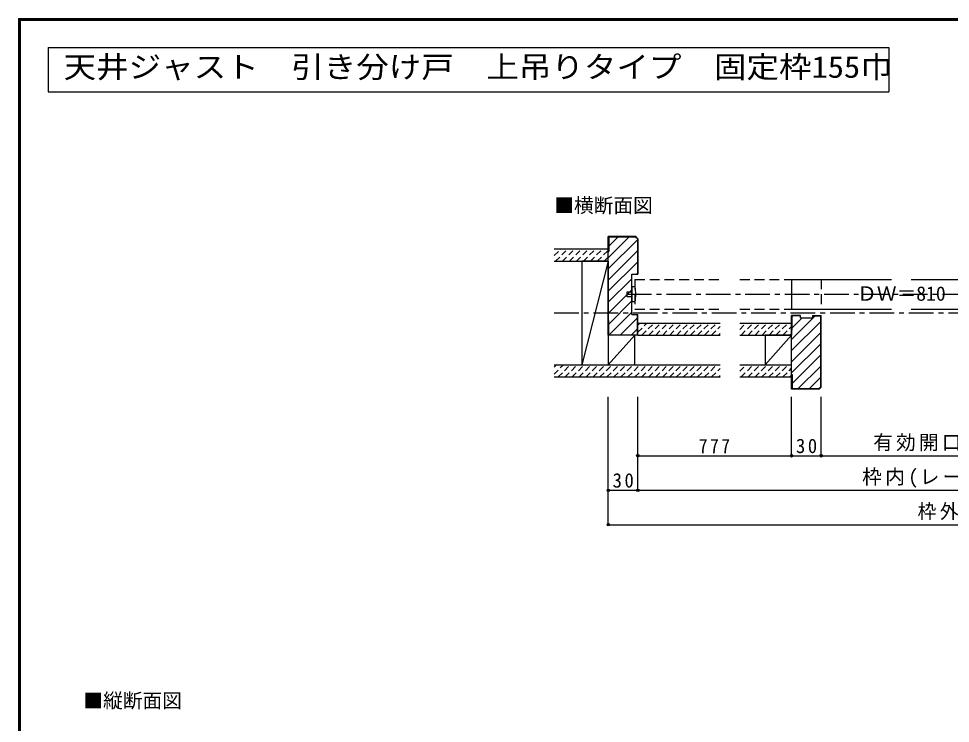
# Model space of a CAD drawing. Units: millimetres at full size, sheet at 1:5. Extents: x -973 to 977, y -718 to 696.
# Drawn here: x -973 to -28, y -20 to 696 of the extents above; entities that cross this region are included whole.
import ezdxf
from ezdxf.enums import TextEntityAlignment as Align

# ---------------------------------------------------------------- set-up
doc = ezdxf.new("R2010")
doc.units = ezdxf.units.MM
doc.header["$LTSCALE"] = 5
doc.header["$PDMODE"] = 32
doc.header["$PDSIZE"] = 2.5
for name, pattern in [('CHAIN1', [8, 5, -1, 1, -1]), ('DASHED1', [1.8, 1.2, -0.6]), ('DASHED2', [3, 2, -1])]:
    doc.linetypes.add(name, pattern=pattern)
for name, color, linetype in [('0-1_通り芯', 4, 'CHAIN1'), ('0-2_柱', 7, 'Continuous'), ('0-3_仕上げ', 2, 'Continuous'), ('0-4_枠', 3, 'Continuous'), ('0-6_扉', 2, 'Continuous'), ('0-7_金物', 7, 'Continuous'), ('0-A_文字', 3, 'Continuous'), ('0-B_寸法', 7, 'Continuous'), ('0-C_ハッチ', 4, 'DASHED1'), ('F-1_枠', 6, 'Continuous')]:
    doc.layers.add(name, color=color, linetype=linetype)
doc.styles.add('ＭＳ ゴシック', font='')
doc.styles.get('ＭＳ ゴシック').set_extended_font_data('MS Gothic')

msp = doc.modelspace()

# ---------------------------------------------------------------- linework, layer by layer
at = {"layer": '0-1_通り芯'}
msp.add_line((-430.043, 396.994), (430.057, 396.994), dxfattribs=at)
at = {"layer": '0-2_柱'}
for p, q in [((-375.057, 449.494), (-375.057, 344.494)), ((-375.057, 344.494), (-348.057, 374.494)), ((-348.057, 374.494), (-375.057, 374.494)), ((-348.057, 344.494), (-348.057, 374.494)), ((-216.028, 344.494), (-189.028, 374.494)), ((-375.057, 344.494), (-348.057, 344.494))]:
    msp.add_line(p, q, dxfattribs=at)
for points in [[(-375.057, 449.494), (-402.057, 344.494), (-375.057, 344.494)], [(-375.057, 449.494), (-402.057, 449.494), (-402.057, 344.494)]]:
    msp.add_lwpolyline(points, dxfattribs=at)
msp.add_lwpolyline([(-216.028, 344.494), (-189.028, 344.494), (-189.028, 374.494), (-216.028, 374.494)], close=True, dxfattribs=at)
at = {"layer": '0-3_仕上げ'}
for p, q in [((-430.043, 461.994), (-375.057, 461.994)), ((-375.057, 449.494), (-375.057, 461.994)), ((-430.043, 449.494), (-375.057, 449.494)), ((-345.057, 386.494), (-261.613, 386.494)), ((-345.057, 374.494), (-261.613, 374.494)), ((-241.613, 374.494), (-189.028, 374.494)), ((-430.128, 344.494), (-261.613, 344.494)), ((-241.613, 344.494), (-189.028, 344.494)), ((-189.028, 331.994), (-189.028, 344.494)), ((-430.148, 331.994), (-261.613, 331.994)), ((-241.613, 331.994), (-189.028, 331.994))]:
    msp.add_line(p, q, dxfattribs=at)
msp.add_lwpolyline([(-241.613, 386.494), (-189.028, 386.494), (-189.028, 374.494)], dxfattribs=at)
at = {"layer": '0-4_枠'}
for p, q in [((-347.178, 474.494), (-375.057, 474.494)), ((-375.057, 374.494), (-375.057, 474.494)), ((-374.557, 473.994), (-374.557, 459.494)), ((-345.057, 472.372), (-347.178, 474.494)), ((-345.557, 472.165), (-345.557, 436.494)), ((-345.057, 472.372), (-345.057, 436.494)), ((-375.057, 459.494), (-374.557, 459.494)), ((-351.057, 436.494), (-345.057, 436.494)), ((-351.057, 395.494), (-351.057, 436.494)), ((-374.557, 389.494), (-375.057, 389.494)), ((-374.557, 374.494), (-374.557, 389.494)), ((-351.057, 395.494), (-345.057, 395.494)), ((-345.557, 374.494), (-345.557, 395.494)), ((-345.057, 374.494), (-345.057, 395.494)), ((-180.028, 394.494), (-189.028, 394.494)), ((-189.028, 319.494), (-189.028, 394.494)), ((-180.028, 393.994), (-188.528, 393.994)), ((-188.528, 379.494), (-188.528, 393.994)), ((-180.028, 391.994), (-180.028, 394.494)), ((-180.028, 391.994), (-168.028, 391.994)), ((-168.028, 394.494), (-168.028, 391.994)), ((-168.028, 394.494), (-159.028, 394.494)), ((-168.028, 393.994), (-159.528, 393.994)), ((-159.528, 321.822), (-159.528, 393.994)), ((-159.028, 321.615), (-159.028, 394.494)), ((-189.028, 379.494), (-188.528, 379.494)), ((-345.057, 374.494), (-375.057, 374.494)), ((-189.028, 334.494), (-188.528, 334.494)), ((-188.528, 334.494), (-188.528, 319.994)), ((-159.528, 321.822), (-161.357, 319.994)), ((-161.357, 319.994), (-188.528, 319.994))]:
    msp.add_line(p, q, dxfattribs=at)
for points in [[(-345.557, 472.165), (-347.385, 473.994), (-374.557, 473.994)], [(-159.028, 321.615), (-161.15, 319.494), (-189.028, 319.494)]]:
    msp.add_lwpolyline(points, dxfattribs=at)
at = {"layer": '0-6_扉', "linetype": 'DASHED2'}
for p, q in [((-348.057, 430.994), (-261.613, 430.994)), ((-348.057, 430.994), (-348.057, 400.994)), ((-241.613, 430.994), (-159.028, 430.994)), ((-159.028, 430.994), (-159.028, 400.994)), ((-348.057, 400.994), (-261.613, 400.994)), ((-241.613, 400.994), (-159.028, 400.994))]:
    msp.add_line(p, q, dxfattribs=at)
at = {"layer": '0-6_扉', "color": 6}
for p, q in [((-189.028, 430.994), (-87.613, 430.994)), ((-189.028, 430.994), (-189.028, 400.994)), ((-67.613, 430.994), (69.554, 430.994)), ((-189.028, 400.994), (-87.613, 400.994)), ((-67.613, 400.994), (69.554, 400.994))]:
    msp.add_line(p, q, dxfattribs=at)
at = {"layer": '0-7_金物'}
for p, q in [((-356.057, 418.494), (-351.057, 418.494)), ((-356.057, 413.494), (-356.057, 418.494)), ((-351.057, 423.494), (-351.057, 408.494)), ((-348.057, 423.494), (-351.057, 423.494)), ((-351.057, 413.494), (-356.057, 413.494)), ((-351.057, 408.494), (-348.057, 408.494))]:
    msp.add_line(p, q, dxfattribs=at)
msp.add_arc((-375.682, 415.994), 28.625, 344.81071, 15.18929, dxfattribs=at)
at = {"layer": '0-A_文字'}
for p, q in [((-943.333, 666.667), (-943.333, 621.667)), ((-943.333, 666.667), (-90.476, 666.667)), ((-90.476, 666.667), (-90.476, 621.667)), ((-943.333, 621.667), (-90.476, 621.667))]:
    msp.add_line(p, q, dxfattribs=at)
at = {"layer": '0-B_寸法', "color": 4, "linetype": 'CHAIN1'}
msp.add_line((-356.057, 415.994), (356.057, 415.994), dxfattribs=at)
at = {"layer": '0-B_寸法', "color": 4}
for p, q in [((-375.057, 181.994), (-375.057, 311.994)), ((-345.057, 216.994), (-345.057, 311.994)), ((-189.028, 251.994), (-189.028, 311.994)), ((-159.028, 251.994), (-159.028, 311.994)), ((-345.057, 251.994), (-189.028, 251.994)), ((-189.028, 251.994), (-159.028, 251.994)), ((-159.028, 251.994), (159.028, 251.994)), ((-375.057, 216.994), (-345.057, 216.994)), ((-345.057, 216.994), (345.057, 216.994)), ((-375.057, 181.994), (375.057, 181.994))]:
    msp.add_line(p, q, dxfattribs=at)
at = {"layer": '0-B_寸法'}
for p in [(-345.057, 251.994), (-189.028, 251.994), (-159.028, 251.994), (-375.057, 216.994), (-345.057, 216.994), (-375.057, 181.994)]:
    msp.add_point(p, dxfattribs=at)
at = {"layer": '0-C_ハッチ', "linetype": 'Continuous'}
for p, q in [((-354.129, 473.994), (-375.057, 453.066)), ((-365.443, 473.994), (-374.557, 464.88)), ((-345.557, 471.253), (-375.057, 441.753)), ((-345.557, 459.939), (-375.057, 430.439)), ((-345.557, 448.625), (-375.057, 419.125)), ((-345.557, 437.312), (-346.374, 436.494)), ((-351.057, 431.812), (-375.057, 407.811)), ((-351.057, 420.498), (-375.057, 396.498)), ((-351.057, 409.184), (-374.557, 385.684)), ((-351.057, 397.87), (-374.433, 374.494)), ((-345.557, 392.057), (-363.12, 374.494)), ((-165.18, 393.994), (-189.028, 370.145)), ((-159.528, 388.332), (-189.028, 358.832)), ((-187.807, 393.994), (-188.528, 393.273)), ((-178.494, 391.994), (-188.528, 381.959)), ((-345.557, 380.743), (-351.806, 374.494)), ((-159.528, 377.018), (-189.028, 347.518)), ((-159.528, 365.704), (-189.028, 336.204)), ((-159.528, 354.391), (-188.528, 325.391)), ((-159.528, 343.077), (-182.611, 319.994)), ((-159.528, 331.763), (-171.298, 319.994))]:
    msp.add_line(p, q, dxfattribs=at)
at = {"layer": '0-C_ハッチ'}
for p, q in [((-429.948, 455.233), (-423.188, 461.994)), ((-428.617, 449.494), (-416.117, 461.994)), ((-421.546, 449.494), (-409.046, 461.994)), ((-414.475, 449.494), (-401.975, 461.994)), ((-407.404, 449.494), (-394.904, 461.994)), ((-400.332, 449.494), (-387.832, 461.994)), ((-393.261, 449.494), (-380.761, 461.994)), ((-386.19, 449.494), (-375.057, 460.627)), ((-379.119, 449.494), (-375.057, 453.556)), ((-345.057, 384.561), (-343.124, 386.494)), ((-345.057, 377.49), (-336.053, 386.494)), ((-340.982, 374.494), (-328.982, 386.494)), ((-333.911, 374.494), (-321.911, 386.494)), ((-326.84, 374.494), (-314.84, 386.494)), ((-319.769, 374.494), (-307.769, 386.494)), ((-312.698, 374.494), (-300.698, 386.494)), ((-305.627, 374.494), (-293.627, 386.494)), ((-298.556, 374.494), (-286.556, 386.494)), ((-291.485, 374.494), (-279.485, 386.494)), ((-284.414, 374.494), (-272.414, 386.494)), ((-277.343, 374.494), (-265.343, 386.494)), ((-270.271, 374.494), (-261.613, 383.152)), ((-241.613, 380.211), (-235.331, 386.494)), ((-240.26, 374.494), (-228.26, 386.494)), ((-233.189, 374.494), (-221.189, 386.494)), ((-226.118, 374.494), (-214.118, 386.494)), ((-219.046, 374.494), (-207.046, 386.494)), ((-211.975, 374.494), (-199.975, 386.494)), ((-204.904, 374.494), (-192.904, 386.494)), ((-197.833, 374.494), (-189.028, 383.299)), ((-263.2, 374.494), (-261.613, 376.081)), ((-190.762, 374.494), (-189.028, 376.228)), ((-430.144, 334.83), (-420.48, 344.494)), ((-430.132, 341.912), (-427.551, 344.494)), ((-425.909, 331.994), (-413.409, 344.494)), ((-418.837, 331.994), (-406.337, 344.494)), ((-411.766, 331.994), (-399.266, 344.494)), ((-404.695, 331.994), (-392.195, 344.494)), ((-397.624, 331.994), (-385.124, 344.494)), ((-390.553, 331.994), (-378.053, 344.494)), ((-383.482, 331.994), (-370.982, 344.494)), ((-376.411, 331.994), (-363.911, 344.494)), ((-369.34, 331.994), (-356.84, 344.494)), ((-362.269, 331.994), (-349.769, 344.494)), ((-355.198, 331.994), (-342.698, 344.494)), ((-348.127, 331.994), (-335.627, 344.494)), ((-341.056, 331.994), (-328.556, 344.494)), ((-333.985, 331.994), (-321.485, 344.494)), ((-326.914, 331.994), (-314.414, 344.494)), ((-319.843, 331.994), (-307.343, 344.494)), ((-312.771, 331.994), (-300.271, 344.494)), ((-305.7, 331.994), (-293.2, 344.494)), ((-298.629, 331.994), (-286.129, 344.494)), ((-291.558, 331.994), (-279.058, 344.494)), ((-284.487, 331.994), (-271.987, 344.494)), ((-277.416, 331.994), (-264.916, 344.494)), ((-270.345, 331.994), (-261.613, 340.726)), ((-241.613, 337.785), (-234.904, 344.494)), ((-240.333, 331.994), (-227.833, 344.494)), ((-233.262, 331.994), (-220.762, 344.494)), ((-226.191, 331.994), (-213.691, 344.494)), ((-219.12, 331.994), (-206.62, 344.494)), ((-212.049, 331.994), (-199.549, 344.494)), ((-204.978, 331.994), (-192.478, 344.494)), ((-197.907, 331.994), (-189.028, 340.872)), ((-263.274, 331.994), (-261.613, 333.655)), ((-190.836, 331.994), (-189.028, 333.801))]:
    msp.add_line(p, q, dxfattribs=at)
at = {"layer": 'F-1_枠'}
for p, q in [((-973.347, 695.833), (-973.347, -700.833)), ((-973.347, 695.833), (976.653, 695.833)), ((-973.347, 695), (976.653, 695)), ((-973.347, 694.167), (976.653, 694.167)), ((-972.514, 695.833), (-972.514, -700.833)), ((-971.68, 695.833), (-971.68, -700.833))]:
    msp.add_line(p, q, dxfattribs=at)

# ---------------------------------------------------------------- texts
at = {"layer": '0-A_文字', "style": 'ＭＳ ゴシック', "width": 1.1}
msp.add_text('天井ジャスト\u3000引き分け戸\u3000上吊りタイプ\u3000固定枠155巾', height=21.99, dxfattribs=at).set_placement((-927.708, 629.167), align=Align.BOTTOM_LEFT)
at = {"layer": '0-A_文字', "color": 7, "style": 'ＭＳ ゴシック'}
for s, p in [('■横断面図', (-429.902, 494.494)), ('■縦断面図', (-907.69, -8.322))]:
    msp.add_text(s, height=14.66, dxfattribs=at).set_placement(p, align=Align.BOTTOM_LEFT)
at = {"layer": '0-B_寸法', "style": 'ＭＳ ゴシック'}
msp.add_text('ＤＷ＝810', height=14.66, dxfattribs=at).set_placement((-122.613, 404.994), align=Align.BOTTOM_LEFT)
at = {"layer": '0-B_寸法', "char_height": 14.66, "attachment_point": 7, "style": 'ＭＳ ゴシック'}
for s, insert in [('\\T1.16;有効開口寸法＝1,560', (-106.25, 254.494)), ('\\T1.27;\\W0.9;777', (-283.292, 254.494)), ('\\T1.27;\\W0.95;30', (-184.653, 254.494)), ('\\T1.17;枠内(レール長)＝3,174', (-117.5, 219.494)), ('\\T1.27;\\W0.95;30', (-370.682, 219.494)), ('\\T1.19;\\W0.95;枠外＝3,234', (-61.25, 184.494))]:
    msp.add_mtext(s, dxfattribs=dict(at, insert=insert))

doc.saveas('drawing.dxf')
